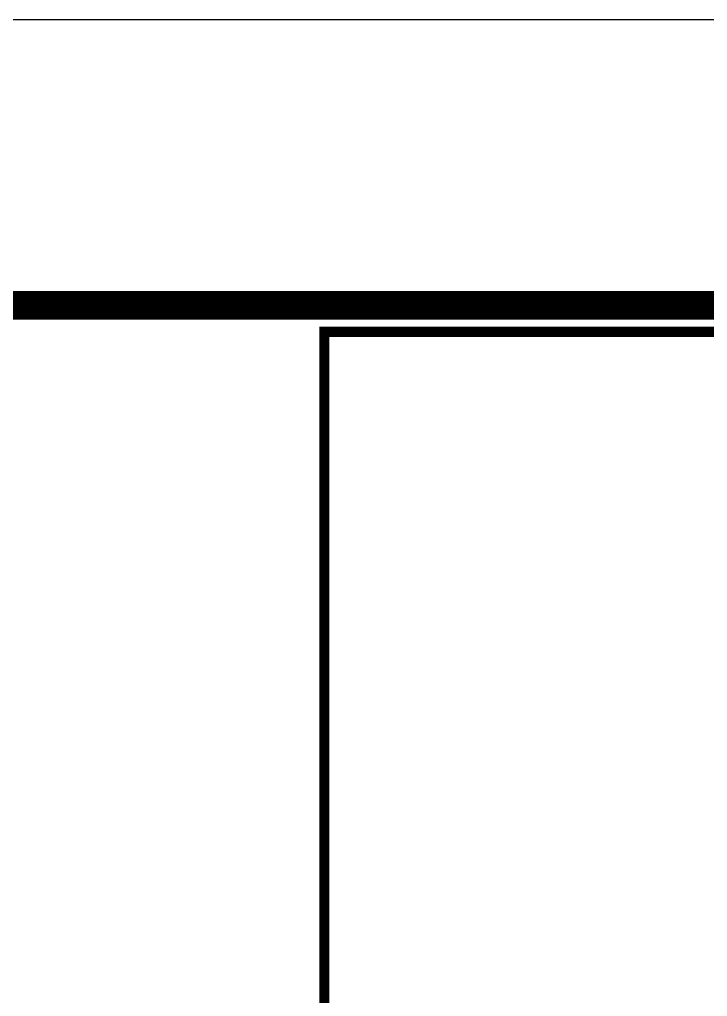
# Model space of a CAD drawing. Extents: x -3102990 to -851544, y -5293060 to -2540151.
# Drawn here: x -2250850 to -2248442, y -2634320 to -2630902 of the extents above; entities that cross this region are included whole.
import ezdxf

# ---------------------------------------------------------------- set-up
doc = ezdxf.new("R2010")
doc.units = 0
doc.header["$LTSCALE"] = 1000
doc.layers.get('0').update_dxf_attribs({"linetype": 'CONTINUOUS'})
doc.layers.add('PUB_TITLE', color=4, linetype='CONTINUOUS')
doc.layers.add('yichutu', color=7, linetype='CONTINUOUS', true_color=0xffffff, plot=False)

# ---------------------------------------------------------------- blocks, each defined once
blk = doc.blocks.new('A$C16496DF1')
at = {"layer": 'PUB_TITLE'}
blk.add_lwpolyline([(0, 0), (0, 42000), (104100, 42000), (104100, 0)], close=True, dxfattribs=at)
at = {"layer": 'PUB_TITLE', "const_width": 100}
blk.add_lwpolyline([(103100, 1000), (103100, 41000), (713.3, 41000), (713.3, 1000), (103100, 1000)], dxfattribs=at)
at = {"layer": 'PUB_TITLE', "color": 4, "const_width": 35.1}
blk.add_lwpolyline([(97852.3, 35831), (103073.4, 35831), (103073.4, 40907.5), (97852.3, 40907.5)], close=True, dxfattribs=at)
blk = doc.blocks.new('yct-1041-420-104100-42000-100-2006.0')
at = {"layer": 'yichutu', "color": 7, "true_color": 0xffffff}
blk.add_lwpolyline([(0, 0), (0, 42000), (104100, 42000), (104100, 0)], close=True, dxfattribs=at)

msp = doc.modelspace()

# ---------------------------------------------------------------- block references
at = {"ltscale": 1.5}
msp.add_blockref('A$C16496DF1', (-2347635.85, -2672902.4), dxfattribs=at)
at = {"layer": 'yichutu'}
msp.add_blockref('yct-1041-420-104100-42000-100-2006.0', (-2347635.85, -2672902.4), dxfattribs=at)

doc.saveas('drawing.dxf')
